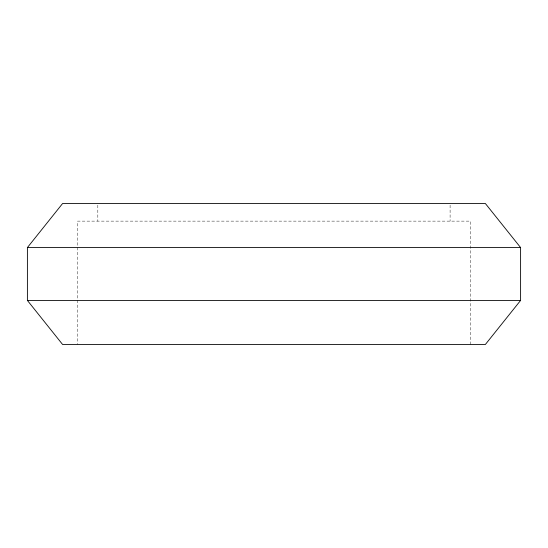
<?xml version="1.0" encoding="UTF-8"?>
<svg xmlns="http://www.w3.org/2000/svg" width="548" height="548" viewBox="0 0 548 548"><rect width="100%" height="100%" fill="white"/><g stroke="black" fill="none" stroke-linecap="round" stroke-linejoin="round"><path stroke-width="0.41" stroke-dasharray="2.74 2.06" d="M470.369 344.5L470.369 221.125L77.569 221.125L77.569 344.5M450.1 205.178L450.1 221.125M97.818 205.178L97.818 221.125"/><path stroke-width="0.82" d="M27.4 247.566L62.609 203.5L485.35 203.5L520.6 247.566L520.6 300.434L485.35 344.5L62.609 344.5L27.4 300.434L27.4 247.566L520.6 247.566M27.4 300.434L520.6 300.434"/></g></svg>
